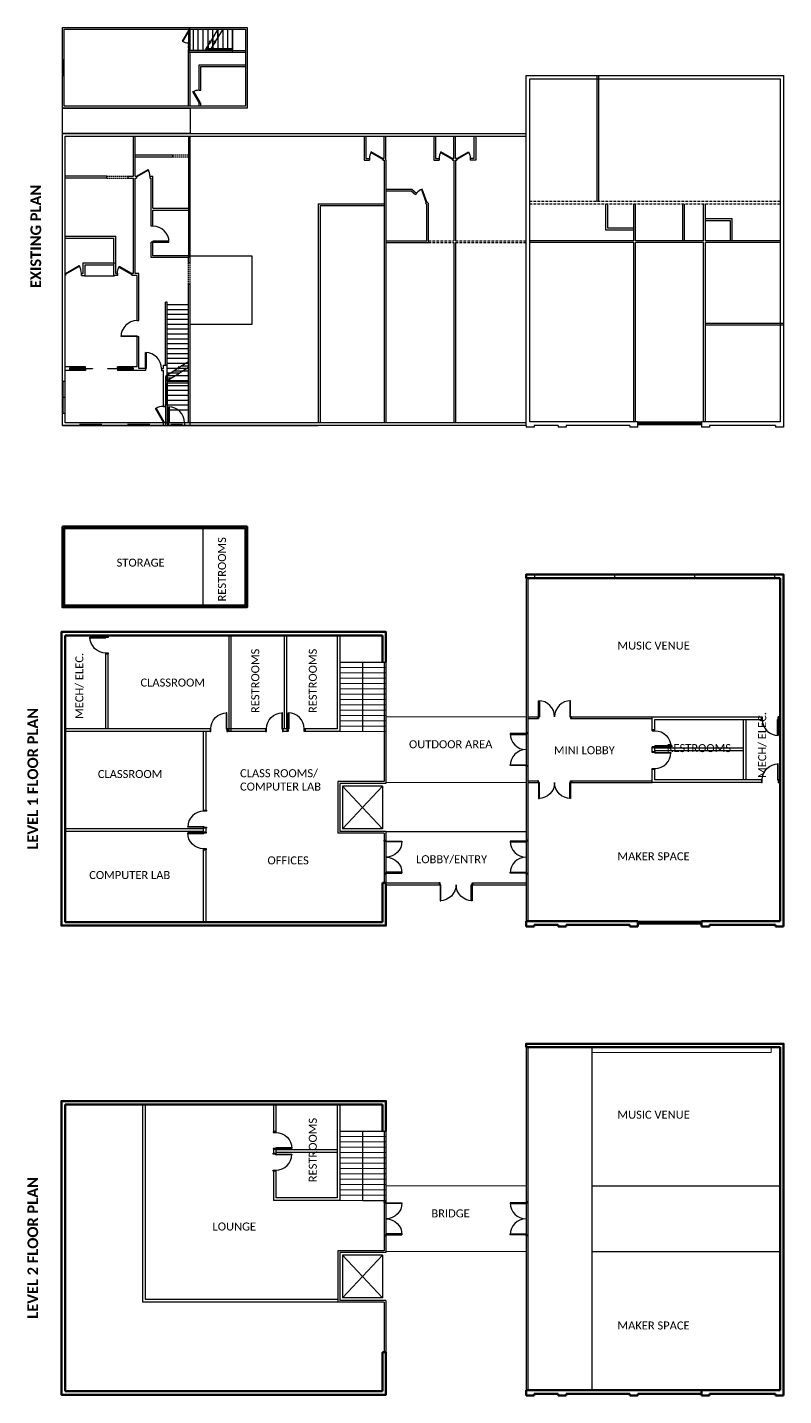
# Model space of a CAD drawing. Header units: inches. Extents: x 7313 to 12402, y 5553 to 8632.
# Drawn here: x 10700 to 12402, y 5553 to 8632 of the extents above; entities that cross this region are included whole.
import ezdxf

# ---------------------------------------------------------------- set-up
doc = ezdxf.new("R2010")
doc.units = ezdxf.units.IN
doc.header["$LTSCALE"] = 48
doc.header["$MEASUREMENT"] = 0
doc.linetypes.add('HIDDEN2', pattern=[0.1875, 0.125, -0.0625])
doc.layers.add('A-1', color=1, linetype='Continuous', lineweight=13)
doc.layers.add('A-6', color=6, linetype='Continuous', lineweight=60)
for name, color, linetype in [('A-DOOR', 54, 'Continuous'), ('A-WALLS-INTERIOR', 2, 'Continuous'), ('A-WALLS-INTERIOR-2ND FLOOR', 2, 'Continuous'), ('PH1-OUTLINE-BLDGS', 4, 'Continuous'), ('PH1-OUTLINES-BLDG-INT WALL', 4, 'Continuous')]:
    doc.layers.add(name, color=color, linetype=linetype)
doc.layers.add('Z-JPEG INSERT', color=3, linetype='Continuous', plot=False)
doc.styles.add('obr', font='calibri_0.ttf')

# ---------------------------------------------------------------- blocks, each defined once
blk = doc.blocks.new('*U26')
for p, q in [((-30, 0), (-30, -4)), ((0, 0), (0, -4))]:
    blk.add_line(p, q)
blk.add_lwpolyline([(0, 0), (-26, 15), (-26.9, 13.5), (-0.9, -1.5)], close=True)
blk.add_arc((0, 0), 30, 150, 180)
blk = doc.blocks.new('*U9')
for p, q in [((0, 0), (0, 4)), ((28, 0), (28, 4))]:
    blk.add_line(p, q)
blk.add_lwpolyline([(0, 0), (24.2, -14), (25.1, -12.5), (0.9, 1.5)], close=True)
blk.add_arc((0, 0), 28, 330, 0)
blk = doc.blocks.new('*U10')
for p, q in [((-28, 0), (-28, 4)), ((0, 0), (0, 4))]:
    blk.add_line(p, q)
blk.add_lwpolyline([(0, 0), (-24.2, -14), (-25.1, -12.5), (-0.9, 1.5)], close=True)
blk.add_arc((0, 0), 28, 180, 210)
blk = doc.blocks.new('*U13')
for p, q in [((0, 4), (0, 0)), ((0, 2), (36, 2)), ((36, 4), (36, 0))]:
    blk.add_line(p, q)
blk = doc.blocks.new('*U18')
for p, q in [((0, 4), (0, 0)), ((0, 2), (36, 2)), ((36, 4), (36, 0))]:
    blk.add_line(p, q)
blk = doc.blocks.new('*U15')
for p, q in [((-36, 0), (-36, 6)), ((0, 0), (0, 6))]:
    blk.add_line(p, q)
blk.add_lwpolyline([(0, 0), (0, -36), (-1.75, -36), (-1.75, 0)], close=True)
blk.add_arc((0, 0), 36, 180, 270)
blk = doc.blocks.new('*U19')
for p, q in [((0, 4), (0, 0)), ((0, 2), (48, 2)), ((48, 4), (48, 0))]:
    blk.add_line(p, q)
blk = doc.blocks.new('*U14')
for p, q in [((0, 4), (0, 0)), ((0, 2), (48, 2)), ((48, 4), (48, 0))]:
    blk.add_line(p, q)
blk = doc.blocks.new('*U16')
for p, q in [((-36, 0), (-36, 4)), ((0, 0), (0, 4))]:
    blk.add_line(p, q)
blk.add_lwpolyline([(0, 0), (-31.2, -18), (-32.1, -16.5), (-0.9, 1.5)], close=True)
blk.add_arc((0, 0), 36, 180, 210)
blk = doc.blocks.new('*U17')
for p, q in [((0, 0), (0, -4)), ((36, 0), (36, -4))]:
    blk.add_line(p, q)
blk.add_lwpolyline([(0, 0), (0, 36), (1.75, 36), (1.75, 0)], close=True)
blk.add_arc((0, 0), 36, 0, 90)
blk = doc.blocks.new('*U20')
for p, q in [((-36, 0), (-36, 4)), ((0, 0), (0, 4))]:
    blk.add_line(p, q)
blk.add_lwpolyline([(0, 0), (0, -36), (-1.75, -36), (-1.75, 0)], close=True)
blk.add_arc((0, 0), 36, 180, 270)
blk = doc.blocks.new('*U21')
for p, q in [((0, 4), (0, 0)), ((0, 2), (24, 2)), ((24, 4), (24, 0))]:
    blk.add_line(p, q)
blk = doc.blocks.new('*U22')
for p, q in [((0, 0), (0, -4)), ((36, 0), (36, -4))]:
    blk.add_line(p, q)
blk.add_lwpolyline([(0, 0), (31.2, 18), (32.1, 16.5), (0.9, -1.5)], close=True)
blk.add_arc((0, 0), 36, 0, 30)
blk = doc.blocks.new('*U23')
for p, q in [((0, 0), (0, -4)), ((32, 0), (32, -4))]:
    blk.add_line(p, q)
blk.add_lwpolyline([(0, 0), (27.7, 16), (28.6, 14.5), (0.9, -1.5)], close=True)
blk.add_arc((0, 0), 32, 0, 30)
blk = doc.blocks.new('*U24')
for p, q in [((0, 0), (0, -4)), ((30, 0), (30, -4))]:
    blk.add_line(p, q)
blk.add_lwpolyline([(0, 0), (26, 15), (26.9, 13.5), (0.9, -1.5)], close=True)
blk.add_arc((0, 0), 30, 0, 30)
blk = doc.blocks.new('*U25')
for p, q in [((0, 0), (0, -4)), ((-36, 0), (-36, -4))]:
    blk.add_line(p, q)
blk.add_lwpolyline([(0, 0), (0, 36), (-1.75, 36), (-1.75, 0)], close=True)
blk.add_arc((0, 0), 36, 90, 180)
blk = doc.blocks.new('IOC_DOORE1')
at = {"layer": 'A-DOOR'}
for points in [[(-0.6, 164.9), (5.4, 164.9), (5.4, 162.9), (-0.6, 162.9)], [(-36.6, 126.9), (-36.6, 128.6), (-0.6, 128.6), (-0.6, 126.9)], [(-0.6, 126.9), (5.4, 126.9), (5.4, 124.9), (-0.6, 124.9)]]:
    blk.add_lwpolyline(points, close=True, dxfattribs=at)
blk.add_arc((-0.6, 126.9), 36, 90, 180, dxfattribs=at)
blk = doc.blocks.new('ioc_doore4')
at = {"layer": 'A-DOOR'}
for points in [[(20.5, 15.3), (22.3, 15.3), (22.3, -20.7), (20.5, -20.7)], [(92.5, 15.3), (90.8, 15.3), (90.8, -20.7), (92.5, -20.7)], [(20.5, -20.7), (20.5, -24.7), (18.5, -24.7), (18.5, -20.7)], [(92.5, -20.7), (92.5, -24.7), (94.5, -24.7), (94.5, -20.7)]]:
    blk.add_lwpolyline(points, close=True, dxfattribs=at)
for centre, start, end in [((20.5, -20.7), 0, 90), ((92.5, -20.7), 90, 180)]:
    blk.add_arc(centre, 36, start, end, dxfattribs=at)

msp = doc.modelspace()

# ---------------------------------------------------------------- linework, layer by layer
at = {"layer": 'A-1'}
for p, q in [((11822.9, 7080.8), (11507.4, 7080.8)), ((11822.9, 6932.9), (11507.4, 6932.9)), ((11499.4, 6828.9), (11409.4, 6924.9)), ((11409.4, 6828.9), (11499.4, 6924.9)), ((11970.9, 6325.2), (12374.6, 6325.2)), ((12374.6, 6325.2), (12374.6, 6337.2)), ((11822.9, 6025.2), (11507.4, 6025.2)), ((11499.4, 5773.3), (11409.4, 5869.3)), ((11409.4, 5773.3), (11499.4, 5869.3)), ((11822.9, 5877.3), (11507.4, 5877.3))]:
    msp.add_line(p, q, dxfattribs=at)
for points in [[(11403.4, 7191.6), (11507.4, 7191.6)], [(11403.4, 7179.6), (11507.4, 7179.6)], [(11403.4, 7167.6), (11507.4, 7167.6)], [(11403.4, 7155.6), (11507.4, 7155.6)], [(11403.4, 7143.6), (11507.4, 7143.6)], [(11403.4, 7131.6), (11507.4, 7131.6)], [(11403.4, 7119.6), (11507.4, 7119.6)], [(11403.4, 7107.6), (11507.4, 7107.6)], [(11403.4, 7095.6), (11507.4, 7095.6)], [(11403.4, 7083.6), (11507.4, 7083.6)], [(11403.4, 7071.6), (11507.4, 7071.6)], [(11403.4, 7059.6), (11507.4, 7059.6)], [(11403.4, 7047.6), (11507.4, 7047.6)], [(11403.4, 6136), (11507.4, 6136)], [(11403.4, 6124), (11507.4, 6124)], [(11403.4, 6112), (11507.4, 6112)], [(11403.4, 6100), (11507.4, 6100)], [(11403.4, 6088), (11507.4, 6088)], [(11403.4, 6076), (11507.4, 6076)], [(11403.4, 6064), (11507.4, 6064)], [(11403.4, 6052), (11507.4, 6052)], [(11403.4, 6040), (11507.4, 6040)], [(11403.4, 6028), (11507.4, 6028)], [(11403.4, 6016), (11507.4, 6016)], [(11403.4, 6004), (11507.4, 6004)], [(11403.4, 5992), (11455.4, 5992)]]:
    msp.add_lwpolyline(points, dxfattribs=at)
at = {"layer": 'A-6'}
for p, q in [((10783.1, 7504.8), (11191, 7504.8)), ((10783.1, 7331.3), (10783.1, 7504.8)), ((11191, 7504.8), (11191, 7331.3)), ((11822.9, 7392.8), (12394.3, 7392.8)), ((12394.3, 7392.8), (12394.3, 6620.9)), ((11191, 7331.3), (10783.1, 7331.3)), ((10785.1, 6618.9), (10785.1, 7263.6)), ((10785.1, 7263.6), (11499.4, 7263.6)), ((11499.4, 7263.6), (11499.4, 7203.6)), ((11507.4, 7263.6), (11507.4, 7203.6)), ((11499.4, 6706.9), (11499.4, 6618.9)), ((11507.4, 6706.9), (11499.4, 6706.9)), ((11822.9, 6620.9), (11822.9, 6608.9)), ((12074.2, 6620.9), (11822.9, 6620.9)), ((12074.2, 6608.9), (12074.2, 6620.9)), ((12394.3, 6620.9), (12217.3, 6620.9)), ((12217.3, 6620.9), (12217.3, 6608.9)), ((11499.4, 6618.9), (10785.1, 6618.9)), ((11840.9, 6608.9), (11822.9, 6608.9)), ((11840.9, 6612.9), (11840.9, 6608.9)), ((11895.1, 6612.9), (11895.1, 6608.9)), ((11913.1, 6608.9), (11895.1, 6608.9)), ((11913.1, 6612.9), (11913.1, 6608.9)), ((12056.2, 6612.9), (12056.2, 6608.9)), ((12074.2, 6608.9), (12056.2, 6608.9)), ((12235.3, 6608.9), (12217.3, 6608.9)), ((12235.3, 6612.9), (12235.3, 6608.9)), ((12384.3, 6612.9), (12384.3, 6608.9)), ((12402.3, 6608.9), (12384.3, 6608.9)), ((12402.3, 6612.9), (12402.3, 6608.9)), ((11822.9, 6337.2), (12394.3, 6337.2)), ((12394.3, 6337.2), (12394.3, 5565.3)), ((10785.1, 5563.3), (10785.1, 6208)), ((10785.1, 6208), (11499.4, 6208)), ((11499.4, 6208), (11499.4, 6148)), ((11507.4, 6208), (11507.4, 6148)), ((11499.4, 5651.3), (11499.4, 5563.3)), ((11507.4, 5651.3), (11499.4, 5651.3)), ((11499.4, 5563.3), (10785.1, 5563.3)), ((12074.2, 5565.3), (11822.9, 5565.3)), ((11822.9, 5565.3), (11822.9, 5553.3)), ((11840.9, 5553.3), (11822.9, 5553.3)), ((11840.9, 5557.3), (11840.9, 5553.3)), ((11895.1, 5557.3), (11895.1, 5553.3)), ((11913.1, 5553.3), (11895.1, 5553.3)), ((11913.1, 5557.3), (11913.1, 5553.3)), ((12056.2, 5557.3), (12056.2, 5553.3)), ((12074.2, 5553.3), (12056.2, 5553.3)), ((12394.3, 5565.3), (12074.2, 5565.3)), ((12074.2, 5553.3), (12074.2, 5557.3)), ((12217.3, 5565.3), (12217.3, 5553.3)), ((12235.3, 5553.3), (12217.3, 5553.3)), ((12235.3, 5557.3), (12235.3, 5553.3)), ((12384.3, 5557.3), (12384.3, 5553.3)), ((12402.3, 5553.3), (12384.3, 5553.3)), ((12402.3, 5557.3), (12402.3, 5553.3))]:
    msp.add_line(p, q, dxfattribs=at)
msp.add_lwpolyline([(10779.1, 7508.8), (11195, 7508.8), (11195, 7327.3), (10779.1, 7327.3)], close=True, dxfattribs=at)
for points in [[(11822.9, 7392.8), (11822.9, 7400.8), (12402.3, 7400.8), (12402.3, 6612.9)], [(11507.4, 6706.9), (11507.4, 6610.9), (10777.1, 6610.9), (10777.1, 7271.6), (11507.4, 7271.6), (11507.4, 7263.6)], [(11895.1, 6612.9), (11840.9, 6612.9)], [(12056.2, 6612.9), (11913.1, 6612.9)], [(12384.3, 6612.9), (12235.3, 6612.9)], [(11822.9, 6337.2), (11822.9, 6345.2), (12402.3, 6345.2), (12402.3, 5557.3)], [(11507.4, 5651.3), (11507.4, 5555.3), (10777.1, 5555.3), (10777.1, 6216), (11507.4, 6216), (11507.4, 6208)], [(11895.1, 5557.3), (11840.9, 5557.3)], [(12056.2, 5557.3), (11913.1, 5557.3)], [(12217.3, 5557.3), (12074.2, 5557.3)], [(12384.3, 5557.3), (12235.3, 5557.3)]]:
    msp.add_lwpolyline(points, dxfattribs=at)
at = {"layer": 'A-WALLS-INTERIOR', "linetype": 'HIDDEN2'}
for p, q in [((11063, 8624.9), (11063, 8627.9)), ((11063, 8575.9), (11063, 8596.9)), ((11067, 8579.9), (11067, 8596.9)), ((12394.3, 8239.9), (11830.9, 8239.9)), ((12394.3, 8233.9), (11830.9, 8233.9)), ((11603.4, 8151.8), (11660.1, 8151.8)), ((11603.4, 8147.8), (11660.1, 8147.8)), ((11664.1, 8151.8), (11822.9, 8151.8)), ((11664.1, 8147.8), (11822.9, 8147.8))]:
    msp.add_line(p, q, dxfattribs=at)
at = {"layer": 'A-WALLS-INTERIOR'}
for p, q in [((11067, 8624.9), (11067, 8627.9)), ((11063, 8579.9), (11191, 8579.9)), ((11063, 8454.4), (11063, 8575.9)), ((11067, 8454.4), (11067, 8575.9)), ((11067, 8575.9), (11191, 8575.9)), ((11503.4, 8336.7), (11500.4, 8336.7)), ((11660.1, 8336.7), (11657.1, 8336.7)), ((11664.1, 8336.7), (11667.1, 8336.7)), ((11507.4, 8267.8), (11565.4, 8267.8)), ((11507.4, 8263.8), (11563.9, 8263.8)), ((11563.9, 8263.8), (11573.6, 8255.7)), ((11565.4, 8267.8), (11576.2, 8258.7)), ((11355.1, 8234.8), (11503.4, 8234.8)), ((11359.1, 8230.8), (11503.4, 8230.8)), ((11596.5, 8236.3), (11599.4, 8233.8)), ((11599, 8239.4), (11603.4, 8235.7)), ((11599.4, 8151.8), (11599.4, 8233.8)), ((11603.4, 8147.8), (11603.4, 8235.7)), ((12065.2, 8151.8), (12065.2, 8233.9)), ((12069.2, 8151.8), (12069.2, 8233.9)), ((12222.3, 8151.8), (12222.3, 8233.9)), ((12226.3, 8151.8), (12226.3, 8233.9)), ((11507.4, 8151.8), (11599.4, 8151.8)), ((11507.4, 8147.8), (11603.4, 8147.8)), ((12065.2, 8151.8), (11830.9, 8151.8)), ((12065.2, 8147.8), (11830.9, 8147.8)), ((12065.2, 7744), (12065.2, 8147.8)), ((12222.3, 8151.8), (12069.2, 8151.8)), ((12222.3, 8147.8), (12069.2, 8147.8)), ((12069.2, 7744), (12069.2, 8147.8)), ((12222.3, 7744), (12222.3, 8147.8)), ((12394.3, 8151.8), (12226.3, 8151.8)), ((12394.3, 8147.8), (12226.3, 8147.8)), ((12226.3, 7744), (12226.3, 8147.8)), ((12226.3, 7966.5), (12402.3, 7966.5)), ((12226.3, 7962.5), (12402.3, 7962.5)), ((11011.1, 7846.5), (11011.1, 7740)), ((11015.1, 7849.1), (11015.1, 7740)), ((11018.1, 7736), (11007.1, 7736)), ((11015.1, 7740), (11018.1, 7740)), ((12074.2, 7744), (12217.3, 7744)), ((12074.2, 7741), (12217.3, 7741)), ((12074.2, 7738), (12217.3, 7738)), ((12074.2, 6620.9), (12217.3, 6620.9)), ((12074.2, 6617.9), (12217.3, 6617.9)), ((12074.2, 6614.9), (12217.3, 6614.9))]:
    msp.add_line(p, q, dxfattribs=at)
at = {"layer": 'A-WALLS-INTERIOR', "color": 1}
for p, q in [((11074, 8579.9), (11074, 8627.9)), ((11085, 8579.9), (11085, 8627.9)), ((11096, 8579.9), (11096, 8627.9)), ((11107, 8579.9), (11107, 8627.9)), ((11118, 8591.4), (11118, 8627.9)), ((11129, 8609.7), (11129, 8627.9)), ((11063.1, 7858.5), (11030, 7858.5)), ((11063.1, 7869.5), (11047.4, 7869.5)), ((11063.1, 7847.5), (11015.1, 7847.5)), ((11063.1, 7836.5), (11015.1, 7836.5)), ((11063.1, 7825.5), (11015.1, 7825.5)), ((11063.1, 7814.5), (11015.1, 7814.5)), ((11063.1, 7803.5), (11015.1, 7803.5)), ((11063.1, 7792.5), (11015.1, 7792.5)), ((11063.1, 7781.5), (11015.1, 7781.5)), ((11063.1, 7770.5), (11015.1, 7770.5))]:
    msp.add_line(p, q, dxfattribs=at)
at = {"layer": 'A-WALLS-INTERIOR'}
for points in [[(11140, 8627.9), (11123.2, 8600.1), (11120.5, 8600.6), (11123.9, 8596.3), (11121.2, 8596.9), (11111, 8579.9)], [(11458.2, 8386.7), (11458.2, 8332.7), (11470.4, 8332.7)], [(11462.2, 8386.7), (11462.2, 8336.7), (11470.4, 8336.7)], [(11500.4, 8336.7), (11503.4, 8336.7), (11503.4, 8386.7)], [(11507.4, 8332.7), (11507.4, 8386.7), (11507.4, 8386.7)], [(11614.9, 8386.7), (11614.9, 8332.7), (11627.1, 8332.7)], [(11618.9, 8386.7), (11618.9, 8336.7), (11627.1, 8336.7)], [(11657.1, 8336.7), (11660.1, 8336.7), (11660.1, 8386.7)], [(11664.1, 8336.7), (11664.1, 8386.7)], [(11667.1, 8336.7), (11664.1, 8336.7), (11664.1, 8386.7)], [(11709.3, 8386.7), (11709.3, 8332.7), (11697.1, 8332.7)], [(11705.3, 8386.7), (11705.3, 8336.7), (11697.1, 8336.7)], [(11500.4, 8332.7), (11503.4, 8332.7)], [(11657.1, 8332.7), (11660.1, 8332.7)], [(11664.1, 8332.7), (11667.1, 8332.7)], [(11355.1, 8234.8), (11355.1, 7742)], [(11359.1, 8230.8), (11359.1, 7742)], [(12001.8, 8233.9), (12001.8, 8176.6), (12065.2, 8176.6)], [(12005.8, 8233.9), (12005.8, 8180.6), (12065.2, 8180.6)], [(12226.3, 8201.5), (12286, 8201.5), (12286, 8151.8)], [(12226.3, 8197.5), (12282, 8197.5), (12282, 8151.8)], [(12282, 8147.8), (12226.3, 8147.8)]]:
    msp.add_lwpolyline(points, dxfattribs=at)
at = {"layer": 'A-WALLS-INTERIOR', "color": 3, "linetype": 'Continuous'}
msp.add_lwpolyline([(11063.1, 7879.4), (11042.2, 7866.2), (11040, 7867.9), (11041.2, 7862.5), (11039, 7864.2), (11011.1, 7846.5)], dxfattribs=at)
at = {"layer": 'A-WALLS-INTERIOR-2ND FLOOR', "color": 1}
for p, q in [((11063, 8627.9), (11063, 8575.9)), ((11067, 8627.9), (11063, 8627.9)), ((11067, 8579.9), (11067, 8627.9)), ((11129, 8627.9), (11129, 8583.9)), ((11140, 8627.9), (11140, 8583.9)), ((11151, 8627.9), (11151, 8583.9)), ((11107, 8591.4), (11107, 8583.9)), ((11118, 8609.7), (11118, 8583.9)), ((11063, 8575.9), (11162, 8575.9)), ((11162, 8579.9), (11067, 8579.9)), ((11162, 8580.4), (11100.3, 8580.4)), ((11162, 8583.9), (11102.4, 8583.9)), ((11129, 8580.4), (11129, 8579.9)), ((11140, 8580.4), (11140, 8579.9)), ((11151, 8580.4), (11151, 8579.9)), ((10829.1, 8072.8), (10829.1, 8073.8)), ((10829.1, 8072.8), (10896.1, 8072.8)), ((10896.1, 8072.8), (10896.1, 8073.8)), ((11011.1, 7872), (11011.1, 8013.5)), ((11015.1, 8013.5), (11011.1, 8013.5)), ((11015.1, 7872), (11015.1, 8013.5)), ((11063.1, 8007.5), (11015.1, 8007.5)), ((11063.1, 7996.5), (11015.1, 7996.5)), ((11063.1, 7985.5), (11015.1, 7985.5)), ((11063.1, 7974.5), (11015.1, 7974.5)), ((11063.1, 7963.5), (11015.1, 7963.5)), ((11063.1, 7952.5), (11015.1, 7952.5)), ((11063.1, 7941.5), (11015.1, 7941.5)), ((11063.1, 7930.5), (11015.1, 7930.5)), ((11063.1, 7919.5), (11015.1, 7919.5)), ((11063.1, 7908.5), (11015.1, 7908.5)), ((11063.1, 7897.5), (11015.1, 7897.5)), ((11063.1, 7886.5), (11015.1, 7886.5)), ((11063.1, 7875.5), (11015.1, 7875.5)), ((11063.1, 7864.5), (11015.1, 7864.5)), ((11042.4, 7853.5), (11015.1, 7853.5)), ((11025, 7842.5), (11015.1, 7842.5))]:
    msp.add_line(p, q, dxfattribs=at)
at = {"layer": 'A-WALLS-INTERIOR-2ND FLOOR'}
for p, q in [((11162, 8579.9), (11162, 8627.9)), ((11162, 8627.9), (11162, 8579.9)), ((11162, 8575.9), (11162, 8579.9)), ((11087, 8490.4), (11087, 8547.9)), ((11087, 8547.9), (11191, 8547.9)), ((11091, 8490.4), (11091, 8543.9)), ((11091, 8543.9), (11191, 8543.9)), ((11982.5, 8239.9), (11982.5, 8523.9)), ((11986.5, 8239.9), (11986.5, 8523.9)), ((11087, 8454.4), (11087, 8462.4)), ((11091, 8454.4), (11091, 8462.4)), ((10939.1, 8296.7), (10939.1, 8386.7)), ((10943.1, 8296.7), (10943.1, 8386.7)), ((11067.1, 8101.8), (11067.1, 8386.7)), ((10943.1, 8344.7), (11027.1, 8344.7)), ((11027.1, 8344.7), (11027.1, 8340.7)), ((10943.1, 8340.7), (11027.1, 8340.7)), ((11503.4, 8332.7), (11503.4, 7742)), ((11507.4, 8332.7), (11507.4, 7742)), ((11660.1, 8332.7), (11660.1, 8151.8)), ((11664.1, 8332.7), (11664.1, 8151.8)), ((10879.1, 8296.7), (10785.1, 8296.7)), ((10879.1, 8292.7), (10785.1, 8292.7)), ((10879.1, 8292.7), (10879.1, 8296.7)), ((10927.1, 8292.7), (10927.1, 8296.7)), ((10927.1, 8296.7), (10939.1, 8296.7)), ((10927.1, 8292.7), (10939.1, 8292.7)), ((10939.1, 8077.8), (10939.1, 8292.7)), ((10943.1, 8296.7), (10946.1, 8296.7)), ((10943.1, 8077.8), (10943.1, 8292.7)), ((10943.1, 8292.7), (10946.1, 8292.7)), ((10976.1, 8296.7), (10983.1, 8296.7)), ((10976.1, 8292.7), (10979.1, 8292.7)), ((10979.1, 8184.7), (10979.1, 8292.7)), ((10983.1, 8224.7), (10983.1, 8296.7)), ((10983.1, 8224.7), (11063.1, 8224.7)), ((10983.1, 8184.7), (10983.1, 8220.7)), ((10983.1, 8220.7), (11063.1, 8220.7)), ((12174.8, 8233.9), (12174.8, 8151.8)), ((12178.8, 8233.9), (12178.8, 8151.8)), ((10785.1, 8161.8), (10899.1, 8161.8)), ((10899.1, 8101.8), (10899.1, 8161.8)), ((10785.1, 8157.8), (10895.1, 8157.8)), ((10895.1, 8097.8), (10895.1, 8157.8)), ((10979.1, 8113.8), (10979.1, 8148.7)), ((10983.1, 8117.8), (10983.1, 8150.4)), ((11660.1, 8147.8), (11660.1, 7742)), ((11664.1, 8147.8), (11664.1, 7742)), ((10826.1, 8101.8), (10899.1, 8101.8)), ((10826.1, 8077.8), (10826.1, 8101.8)), ((10830.1, 8073.8), (10830.1, 8097.8)), ((10830.1, 8097.8), (10895.1, 8097.8)), ((10895.1, 8073.8), (10895.1, 8097.8)), ((10899.1, 8077.8), (10899.1, 8101.8)), ((11063.1, 8113.8), (10979.1, 8113.8)), ((11063.1, 8117.8), (10983.1, 8117.8)), ((11063.1, 8101.8), (11063.1, 8113.8)), ((11067.1, 8101.8), (11063.1, 8101.8)), ((10786.1, 8077.8), (10785.1, 8077.8)), ((10786.1, 8073.8), (10785.1, 8073.8)), ((10786.1, 8077.8), (10786.1, 8073.8)), ((10826.1, 8077.8), (10822.1, 8077.8)), ((10822.1, 8073.8), (10822.1, 8077.8)), ((10822.1, 8073.8), (10830.1, 8073.8)), ((10903.1, 8073.8), (10895.1, 8073.8)), ((10899.1, 8077.8), (10903.1, 8077.8)), ((10939.1, 8077.8), (10935.1, 8077.8)), ((10939.1, 8073.8), (10935.1, 8073.8)), ((10947.1, 8073.8), (10939.1, 8073.8)), ((10951.1, 8077.8), (10943.1, 8077.8)), ((10947.1, 7972), (10947.1, 8073.8)), ((10951.1, 7972), (10951.1, 8077.8)), ((11063.1, 7742), (11063.1, 8053.8)), ((11063.1, 8053.8), (11067.1, 8053.8)), ((11067.1, 7742), (11067.1, 8053.8)), ((10947.1, 7868), (10947.1, 7937.7)), ((10951.1, 7864), (10951.1, 7936)), ((10831.1, 7868), (10785.1, 7868)), ((10831.1, 7860), (10785.1, 7860)), ((10831.1, 7865), (10795.1, 7865)), ((10795.1, 7865), (10795.1, 7863)), ((10831.1, 7863), (10795.1, 7863)), ((10831.1, 7865), (10831.1, 7868)), ((10831.1, 7863), (10831.1, 7860)), ((10947.1, 7868), (10903.1, 7868)), ((10903.1, 7865), (10903.1, 7868)), ((10939.1, 7865), (10903.1, 7865)), ((10939.1, 7863), (10903.1, 7863)), ((10903.1, 7863), (10903.1, 7860)), ((10966.1, 7860), (10903.1, 7860)), ((10939.1, 7863), (10939.1, 7865)), ((10966.1, 7864), (10951.1, 7864)), ((11002.1, 7864), (11007.1, 7864)), ((11002.1, 7860), (11007.1, 7860)), ((11007.1, 7864), (11007.1, 7872)), ((11007.1, 7872), (11015.1, 7872)), ((11007.1, 7779), (11007.1, 7860)), ((11015.1, 7836), (11015.1, 7872)), ((11015.1, 7836), (11063.1, 7836)), ((11015.1, 7783), (11015.1, 7832)), ((11015.1, 7832), (11063.1, 7832)), ((11011.1, 7779), (11011.1, 7783)), ((11011.1, 7783), (11013.1, 7783)), ((11013.1, 7783), (11015.1, 7783)), ((11007.1, 7736), (11007.1, 7743)), ((11011.1, 7743), (11011.1, 7736)), ((11067.1, 7736), (11067.1, 7742)), ((11842.6, 7392.8), (11842.6, 7400.8)), ((11842.6, 7392.8), (12382.6, 7392.8)), ((12022.6, 7392.8), (12022.6, 7400.8)), ((12202.6, 7392.8), (12202.6, 7400.8)), ((12382.6, 7392.8), (12382.6, 7400.8)), ((10877.1, 7258.4), (10877.1, 7263.6)), ((10882.1, 7260.1), (10882.1, 7263.6)), ((11153.4, 7263.6), (11153.4, 7047.6)), ((11158.4, 7263.6), (11158.4, 7047.6)), ((11278.4, 7263.6), (11278.4, 7053.6)), ((11283.4, 7263.6), (11283.4, 7053.6)), ((11397.4, 7263.6), (11397.4, 7053.6)), ((11403.4, 7263.6), (11403.4, 7047.6)), ((10877.1, 7053.6), (10877.1, 7224.1)), ((10882.1, 7053.6), (10882.1, 7224.1)), ((11455.4, 7047.6), (11455.4, 7203.6)), ((11921.2, 7080.8), (11924.9, 7080.8)), ((12106.6, 7080.8), (12354.3, 7080.8)), ((12106.6, 7049.4), (12106.6, 7080.8)), ((12394.3, 7080.8), (12390.3, 7080.8)), ((12390.3, 7080.8), (12394.3, 7080.8)), ((11113.4, 7053.6), (10785.1, 7053.6)), ((11238.4, 7053.6), (11149.4, 7053.6)), ((11287.4, 7053.6), (11276.4, 7053.6)), ((11397.4, 7053.6), (11323.4, 7053.6)), ((12112.6, 7074.8), (12354.3, 7074.8)), ((12112.6, 7049.4), (12112.6, 7074.8)), ((12311.6, 7074.8), (12311.6, 6938.9)), ((12317.6, 7074.8), (12317.6, 6938.9)), ((12394.3, 7074.8), (12388.6, 7074.8)), ((12388.6, 7074.8), (12394.3, 7074.8)), ((11113.4, 7047.6), (10785.1, 7047.6)), ((11238.4, 7047.6), (11149.4, 7047.6)), ((11287.4, 7047.6), (11274.4, 7047.6)), ((11403.4, 7047.6), (11323.4, 7047.6)), ((12106.6, 7000.4), (12106.6, 7013.4)), ((12112.6, 6998.6), (12112.6, 7015.1)), ((12311.6, 7009.9), (12112.6, 7009.9)), ((12311.6, 7003.9), (12112.6, 7003.9)), ((12106.6, 6932.9), (12106.6, 6964.4)), ((12112.6, 6938.9), (12112.6, 6964.4)), ((11921.2, 6932.9), (11924.9, 6932.9)), ((12354.3, 6932.9), (12106.6, 6932.9)), ((12354.3, 6938.9), (12112.6, 6938.9)), ((12394.3, 6938.9), (12388.6, 6938.9)), ((12394.3, 6932.9), (12390.3, 6932.9)), ((11097.1, 6828.9), (10785.1, 6828.9)), ((11097.1, 6822.9), (10785.1, 6822.9)), ((11970.9, 6337.2), (11970.9, 5565.3)), ((10960.4, 5763.3), (10960.4, 6208)), ((10966.4, 5769.3), (10966.4, 6208)), ((11254.4, 6208), (11254.4, 6145.5)), ((11259.4, 6208), (11259.4, 6145.5)), ((11397.4, 6208), (11397.4, 5998)), ((11403.4, 6208), (11403.4, 5992)), ((11455.4, 5992), (11455.4, 6148)), ((11254.4, 6109.5), (11254.4, 6096.5)), ((11259.4, 6111.2), (11259.4, 6094.7)), ((11397.4, 6106), (11259.4, 6106)), ((11397.4, 6100), (11259.4, 6100)), ((11254.4, 6060.5), (11254.4, 5992)), ((11259.4, 6060.5), (11259.4, 5998)), ((11403.4, 5992), (11254.4, 5992)), ((11397.4, 5998), (11259.4, 5998)), ((11455.4, 5992), (11507.4, 5992)), ((11399.4, 5763.3), (10960.4, 5763.3)), ((11399.4, 5769.3), (10966.4, 5769.3))]:
    msp.add_line(p, q, dxfattribs=at)
at = {"layer": 'A-WALLS-INTERIOR-2ND FLOOR', "color": 1, "linetype": 'HIDDEN2', "ltscale": 0.5}
for p, q in [((11027.1, 8344.7), (11063.1, 8344.7)), ((11027.1, 8340.7), (11063.1, 8340.7)), ((10879.1, 8296.7), (10927.1, 8296.7)), ((10879.1, 8292.7), (10927.1, 8292.7)), ((11063.1, 8053.8), (11063.1, 8101.8)), ((11067.1, 8053.8), (11067.1, 8101.8))]:
    msp.add_line(p, q, dxfattribs=at)
at = {"layer": 'A-WALLS-INTERIOR-2ND FLOOR', "color": 3, "linetype": 'Continuous'}
for points in [[(11129, 8627.9), (11112.2, 8600.1), (11109.5, 8600.6), (11112.9, 8596.3), (11110.2, 8596.9), (11100, 8579.9)], [(11063.1, 7866.6), (11040.5, 7852.3), (11038.3, 7853.9), (11039.5, 7848.6), (11037.3, 7850.3), (11015.1, 7836.2)]]:
    msp.add_lwpolyline(points, dxfattribs=at)
at = {"layer": 'A-WALLS-INTERIOR-2ND FLOOR'}
for points in [[(11063.1, 8386.7), (11063.1, 8113.8)], [(11403.4, 7203.6), (11507.4, 7203.6)], [(11403.4, 6148), (11507.4, 6148)]]:
    msp.add_lwpolyline(points, dxfattribs=at)
at = {"layer": 'A-WALLS-INTERIOR-2ND FLOOR', "color": 1}
msp.add_lwpolyline([(11067.1, 8117.8), (11205.2, 8117.8), (11205.2, 7963.5), (11067.1, 7963.5)], dxfattribs=at)
at = {"layer": 'A-WALLS-INTERIOR-2ND FLOOR'}
for points in [[(10810.9, 7864.5), (10846.9, 7864.5), (10846.9, 7863.5), (10810.9, 7863.5)], [(10881.2, 7864.5), (10917.2, 7864.5), (10917.2, 7863.5), (10881.2, 7863.5)]]:
    msp.add_lwpolyline(points, close=True, dxfattribs=at)
at = {"layer": 'PH1-OUTLINE-BLDGS'}
for p, q in [((11822.9, 7736), (11822.9, 7732)), ((11840.9, 7732), (11822.9, 7732)), ((11840.9, 7736), (11840.9, 7732)), ((11895.1, 7736), (11895.1, 7732)), ((11913.1, 7732), (11895.1, 7732)), ((11913.1, 7736), (11913.1, 7732)), ((12056.2, 7736), (12056.2, 7732)), ((12074.2, 7732), (12056.2, 7732)), ((12235.3, 7732), (12217.3, 7732)), ((12235.3, 7736), (12235.3, 7732)), ((12384.3, 7736), (12384.3, 7732)), ((12402.3, 7732), (12384.3, 7732)), ((12402.3, 7736), (12402.3, 7732)), ((11822.9, 7392.8), (11822.9, 6620.9)), ((11826.9, 7392.8), (11826.9, 6620.9)), ((11503.4, 7203.6), (11503.4, 6934.9)), ((11507.4, 7203.6), (11507.4, 6930.9)), ((11826.9, 7080.8), (11852.7, 7080.8)), ((11826.9, 7080.8), (11852.7, 7080.8)), ((11921.2, 7080.8), (12106.6, 7080.8)), ((11826.9, 7076.8), (11850.9, 7076.8)), ((11922.9, 7076.8), (12106.6, 7076.8)), ((11097.1, 6868.4), (11097.1, 7047.6)), ((11103.1, 6868.4), (11103.1, 7047.6)), ((11503.4, 6934.9), (11399.4, 6934.9)), ((11399.4, 6934.9), (11399.4, 6818.9)), ((11507.4, 6930.9), (11403.4, 6930.9)), ((11403.4, 6930.9), (11403.4, 6822.9)), ((11403.4, 6930.9), (11403.4, 6822.9)), ((11826.9, 6936.9), (11850.9, 6936.9)), ((11826.9, 6932.9), (11852.7, 6932.9)), ((11826.9, 6932.9), (11852.7, 6932.9)), ((11921.2, 6932.9), (12106.6, 6932.9)), ((11922.9, 6936.9), (12106.6, 6936.9)), ((11499.4, 6924.9), (11409.4, 6924.9)), ((11409.4, 6924.9), (11409.4, 6828.9)), ((11499.4, 6924.9), (11499.4, 6828.9)), ((11097.1, 6817.7), (11097.1, 6834.2)), ((11103.1, 6819.4), (11103.1, 6832.4)), ((11503.4, 6818.9), (11399.4, 6818.9)), ((11507.4, 6822.9), (11403.4, 6822.9)), ((11499.4, 6828.9), (11409.4, 6828.9)), ((11503.4, 6818.9), (11503.4, 6706.9)), ((11507.4, 6822.9), (11822.9, 6822.9)), ((11507.4, 6822.9), (11507.4, 6706.9)), ((11097.1, 6618.9), (11097.1, 6783.4)), ((11103.1, 6618.9), (11103.1, 6783.4)), ((11507.4, 6706.9), (11629.2, 6706.9)), ((11507.4, 6702.9), (11630.9, 6702.9)), ((11699.4, 6702.9), (11822.9, 6702.9)), ((11701.2, 6706.9), (11822.9, 6706.9)), ((11822.9, 6337.2), (11822.9, 5565.3)), ((11826.9, 6337.2), (11826.9, 5565.3)), ((11503.4, 6148), (11503.4, 5879.3)), ((11507.4, 6148), (11507.4, 5875.3)), ((11970.9, 6025.2), (12394.3, 6025.2)), ((11399.4, 5879.3), (11399.4, 5763.3)), ((11503.4, 5879.3), (11399.4, 5879.3)), ((11403.4, 5875.3), (11403.4, 5767.3)), ((11403.4, 5875.3), (11403.4, 5767.3)), ((11507.4, 5875.3), (11403.4, 5875.3)), ((11409.4, 5869.3), (11409.4, 5773.3)), ((11499.4, 5869.3), (11409.4, 5869.3)), ((11499.4, 5869.3), (11499.4, 5773.3)), ((11970.9, 5877.3), (12394.3, 5877.3)), ((11503.4, 5763.3), (11399.4, 5763.3)), ((11507.4, 5767.3), (11403.4, 5767.3)), ((11499.4, 5773.3), (11409.4, 5773.3)), ((11503.4, 5763.3), (11503.4, 5651.3)), ((11507.4, 5767.3), (11507.4, 5651.3))]:
    msp.add_line(p, q, dxfattribs=at)
for points in [[(10779.1, 8631.9), (11195, 8631.9), (11195, 8450.4), (10779.1, 8450.4)], [(11067.1, 8392.7), (10779.1, 8392.7), (10779.1, 8450.4), (11067.1, 8450.4)]]:
    msp.add_lwpolyline(points, close=True, dxfattribs=at)
for points in [[(11822.9, 7736), (11822.9, 8523.9), (12402.3, 8523.9), (12402.3, 7736)], [(12074.2, 7732), (12074.2, 7744), (11830.9, 7744), (11830.9, 8515.9), (12394.3, 8515.9), (12394.3, 7744), (12217.3, 7744), (12217.3, 7732)], [(11822.9, 7736), (10779.1, 7736), (10779.1, 8392.7), (11822.9, 8392.7)], [(11067.1, 7736), (10779.1, 7736), (10779.1, 8392.7), (11067.1, 8392.7)], [(11822.9, 7742), (10785.1, 7742), (10785.1, 8386.7), (11822.9, 8386.7)], [(11895.1, 7736), (11840.9, 7736)], [(12056.2, 7736), (11913.1, 7736)], [(12384.3, 7736), (12235.3, 7736)]]:
    msp.add_lwpolyline(points, dxfattribs=at)
at = {"layer": 'PH1-OUTLINES-BLDG-INT WALL'}
msp.add_line((11095, 7504.8), (11095, 7331.3), dxfattribs=at)
msp.add_lwpolyline([(10783.1, 8627.9), (11191, 8627.9), (11191, 8454.4), (10783.1, 8454.4)], close=True, dxfattribs=at)
at = {"layer": 'Z-JPEG INSERT'}
msp.add_line((10779.1, 7736), (11355.1, 7736), dxfattribs=at)

# ---------------------------------------------------------------- block references
at = {"layer": 'A-DOOR', "xscale": -1}
for name, p, rotation in [('IOC_DOORE1', (10877.8, 7387), 180), ('IOC_DOORE1', (11276.3, 7053), 90), ('IOC_DOORE1', (11401.3, 7053), 90), ('IOC_DOORE1', (12517.2, 6938.3), 90), ('ioc_doore4', (11830.4, 6912.2), 180), ('IOC_DOORE1', (11097.8, 6946.3), 180), ('ioc_doore4', (11528.1, 6708.4), 270), ('ioc_doore4', (11608.6, 6682.2), 180), ('ioc_doore4', (11528.1, 5894.7), 270)]:
    msp.add_blockref(name, p, dxfattribs=dict(at, rotation=rotation))
at = {"layer": 'A-DOOR'}
for name, p in [('ioc_doore4', (11830.4, 7101.5)), ('IOC_DOORE1', (11097.8, 6705.5))]:
    msp.add_blockref(name, p, dxfattribs=at)
for name, p, rotation in [('IOC_DOORE1', (11160.5, 7053), 270), ('IOC_DOORE1', (12517.2, 7075.4), 90), ('ioc_doore4', (11802.3, 6950.3), 90.00000000000001), ('IOC_DOORE1', (12112, 7127.3), 180), ('ioc_doore4', (11802.3, 6708.4), 90.00000000000001), ('IOC_DOORE1', (11258.8, 6223.4), 180), ('ioc_doore4', (11802.3, 5894.7), 90.00000000000001)]:
    msp.add_blockref(name, p, dxfattribs=dict(at, rotation=rotation))
at = {"layer": 'A-DOOR', "xscale": -1}
for p in [(12112, 6886.5), (11258.8, 5982.6)]:
    msp.add_blockref('IOC_DOORE1', p, dxfattribs=at)
at = {"layer": 'A-WALLS-INTERIOR'}
for name, p, rotation in [('*U9', (11063, 8624.9), 270), ('*U26', (11599.1, 8239.3), 319.7718880607778), ('*U15', (11018.1, 7742), 180)]:
    msp.add_blockref(name, p, dxfattribs=dict(at, rotation=rotation))
for p in [(11500.4, 8336.7), (11657.1, 8336.7)]:
    msp.add_blockref('*U26', p, dxfattribs=at)
at = {"layer": 'A-WALLS-INTERIOR', "xscale": -1}
msp.add_blockref('*U26', (11667.1, 8336.7), dxfattribs=at)
at = {"layer": 'A-WALLS-INTERIOR-2ND FLOOR'}
for name, p, rotation in [('*U13', (10779.1, 8559.1), 270), ('*U10', (11087, 8462.4), 270), ('*U25', (10983.1, 8148.7), 270), ('*U20', (10947.1, 7936), 270), ('*U18', (10783.1, 7800), 90), ('*U18', (10783.1, 7764), 90), ('*U16', (11007.1, 7743), 270), ('*U19', (10867.1, 7740), 180), ('*U14', (10975.1, 7740), 180), ('*U21', (11048.9, 7740), 180)]:
    msp.add_blockref(name, p, dxfattribs=dict(at, rotation=rotation))
for name, p in [('*U24', (10946.1, 8296.7)), ('*U22', (10786.1, 8077.8)), ('*U17', (10966.1, 7864))]:
    msp.add_blockref(name, p, dxfattribs=at)
at = {"layer": 'A-WALLS-INTERIOR-2ND FLOOR', "xscale": -1}
msp.add_blockref('*U23', (10935.1, 8077.8), dxfattribs=at)

# ---------------------------------------------------------------- texts
at = {"layer": 'A-1', "char_height": 18, "attachment_point": 1, "style": 'obr'}
for s, insert in [('MUSIC VENUE', (12028.4, 6194.3)), ('MAKER SPACE', (12028.4, 5720.1))]:
    msp.add_mtext_dynamic_manual_height_columns(s, width=252.677, gutter_width=60, heights=[0], dxfattribs=dict(at, insert=insert))
at = {"layer": 'A-WALLS-INTERIOR-2ND FLOOR', "attachment_point": 1, "rotation": 90, "style": 'obr'}
for s, width, insert, char_height in [('{\\fCalibri|b1|i0|c0|p34;EXISTING PLAN}', 252.677, (10707.4, 8045.2), 24), ('RESTROOMS', 252.677, (11129.3, 7340.1), 18), ('MECH/ ELEC.', 252.677, (10808.3, 7075.9), 18), ('RESTROOMS', 252.677, (11204.2, 7089.1), 18), ('RESTROOMS', 252.677, (11333.7, 7089.1), 18), ('{\\fCalibri|b1|i0|c0|p34;LEVEL 1 FLOOR PLAN}', 372.199, (10700.6, 6781.9), 24), ('MECH/ ELEC.', 252.677, (12345, 6943), 18), ('RESTROOMS', 252.677, (11333.7, 6033.5), 18), ('{\\fCalibri|b1|i0|c0|p34;LEVEL 2 FLOOR PLAN}', 372.199, (10700.6, 5726.3), 24)]:
    msp.add_mtext_dynamic_manual_height_columns(s, width=width, gutter_width=60, heights=[0], dxfattribs=dict(at, insert=insert, char_height=char_height))
at = {"layer": 'A-WALLS-INTERIOR-2ND FLOOR', "char_height": 18, "attachment_point": 1, "style": 'obr'}
for s, insert in [('STORAGE', (10901.2, 7436.5)), ('MUSIC VENUE', (12028.4, 7249.9)), ('\\pi54.851;CLASSROOM', (10900.1, 7166.7)), ('OUTDOOR AREA', (11559.2, 7027.9)), ('RESTROOMS', (12139.1, 7019.2)), ('MINI LOBBY', (11885.2, 7014.5)), ('\\pi54.851;CLASSROOM', (10804.1, 6960.9)), ('CLASS ROOMS/ COMPUTER LAB', (11179, 6962.7)), ('MAKER SPACE', (12028.4, 6775.8)), ('OFFICES', (11240.7, 6766.6)), ('LOBBY/ENTRY', (11575.2, 6769.2)), ('\\pi35.522;COMPUTER LAB', (10804.1, 6733.6)), ('BRIDGE', (11609.6, 5972.3)), ('LOUNGE', (11117.1, 5942.8))]:
    msp.add_mtext_dynamic_manual_height_columns(s, width=252.677, gutter_width=60, heights=[0], dxfattribs=dict(at, insert=insert))

doc.saveas('drawing.dxf')
